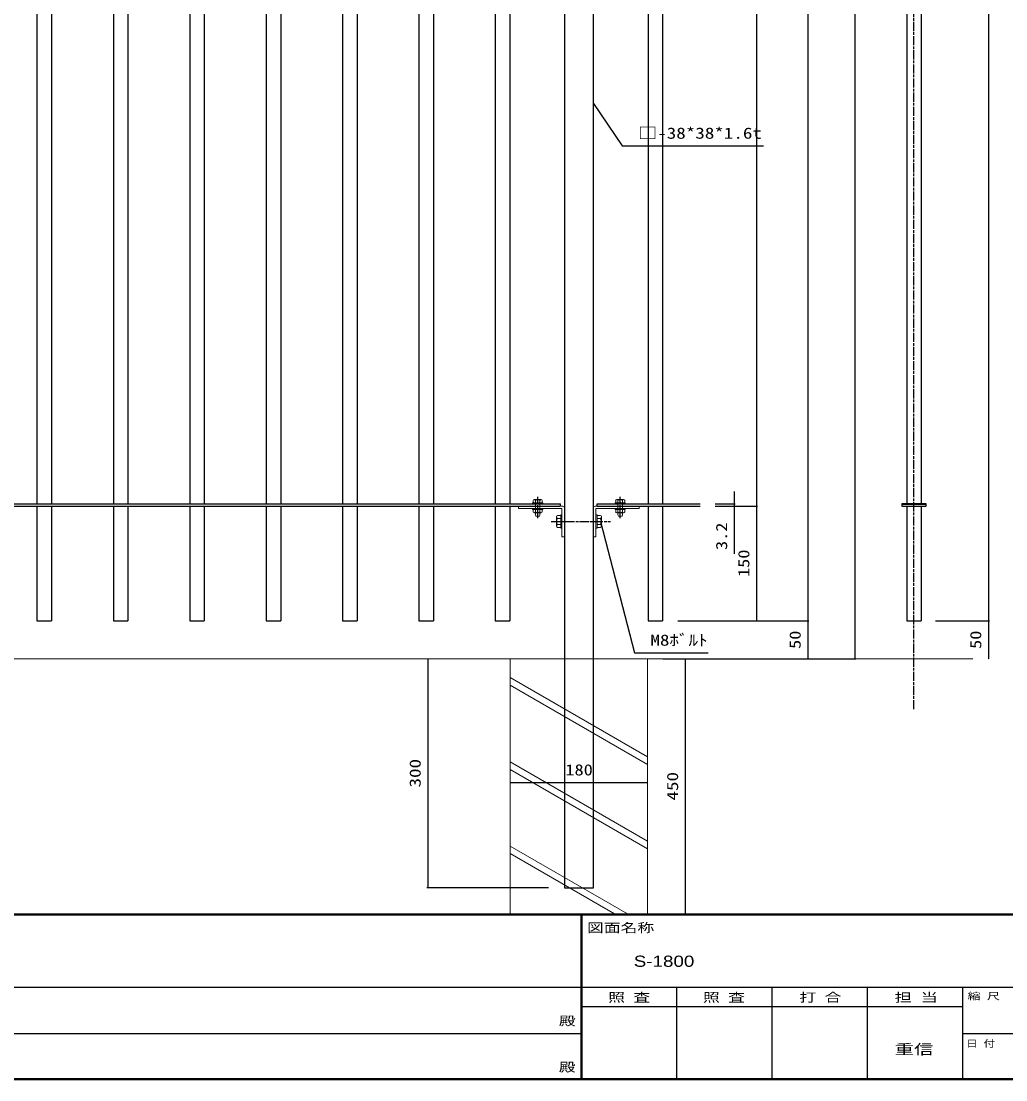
# Model space of a CAD drawing. Units: millimetres, scale not verified. Extents: x -210 to 199, y -148 to 136.
# Drawn here: x -1.1 to 127.8, y -148.2 to -9.6 of the extents above; entities that cross this region are included whole.
import ezdxf
from ezdxf.enums import TextEntityAlignment as Align

# ---------------------------------------------------------------- set-up
doc = ezdxf.new("R2010")
doc.units = ezdxf.units.MM
doc.linetypes.add('CHAIN', pattern=[18.5, 12, -1.5, 3.5, -1.5])
doc.linetypes.add('DASHED_SPACED', pattern=[12, 6, -6])
for name, color, linetype, lineweight in [('0-0', 6, 'Continuous', 25), ('0-1_0', 6, 'Continuous', 25), ('0-2_DIM1', 3, 'Continuous', 25), ('0-3_横桟', 2, 'Continuous', 25), ('0-4_文字', 7, 'Continuous', 25), ('0-6_ｾﾝﾀｰ', 1, 'CHAIN', 25), ('0-7_縦格子', 6, 'Continuous', 25), ('0-8_支柱', 60, 'Continuous', 25), ('0-9_THN', 4, 'Continuous', 9), ('0-A_下地', 30, 'Continuous', 9)]:
    doc.layers.add(name, color=color, linetype=linetype, lineweight=lineweight)
doc.styles.add('Arial', font='')
doc.styles.add('ＭＳ ゴシック', font='')
doc.styles.add('ＭＳ 明朝', font='')
doc.styles.get('Arial').set_extended_font_data('Arial')
doc.styles.get('ＭＳ ゴシック').set_extended_font_data('MS Gothic')
doc.styles.get('ＭＳ 明朝').set_extended_font_data('MS Mincho')

# ---------------------------------------------------------------- blocks, each defined once
blk = doc.blocks.new('filled_dot')
at = {"color": 0, "linetype": 'Continuous', "lineweight": -2, "const_width": 1.25}
blk.add_lwpolyline([(-0.625, 0, 1), (0.625, 0, 1)], format="xyb", close=True, dxfattribs=at)
blk = doc.blocks.new('filled_arrow')
at = {"color": 0, "linetype": 'Continuous', "lineweight": -2}
blk.add_solid([(7.5, 1.25), (0, 0), (7.5, -1.25)], dxfattribs=at)
blk = doc.blocks.new('DIMENSION_008_')
at = {"layer": '0-4_文字'}
blk.add_lwpolyline([(39389.44, -64890.8), (39426.94, -64946.47), (39442.94, -64946.47), (39612, -64946.47)], dxfattribs=at)
at = {"layer": '0-4_文字', "xscale": 0.213, "yscale": 0.213, "rotation": 124}
blk.add_blockref('filled_arrow', (39389.44, -64890.8), dxfattribs=at)
at = {"layer": '0-4_文字', "style": 'ＭＳ ゴシック', "width": 1.25}
blk.add_text('□-38*38*1.6t', height=14.66, dxfattribs=at).set_placement((39447.94, -64941.47), align=Align.BOTTOM_LEFT)
blk = doc.blocks.new('DIMENSION_014_')
at = {"layer": '0-4_文字'}
blk.add_lwpolyline([(39398.82, -65438.24), (39443.07, -65610.41), (39459.07, -65610.41), (39539.5, -65610.41)], dxfattribs=at)
at = {"layer": '0-4_文字', "xscale": 0.213, "yscale": 0.213, "rotation": 104.4}
blk.add_blockref('filled_arrow', (39398.82, -65438.24), dxfattribs=at)
at = {"layer": '0-4_文字', "style": 'ＭＳ ゴシック', "width": 1.25}
blk.add_text('M8ﾎﾞﾙﾄ', height=14.66, dxfattribs=at).set_placement((39464.07, -65605.41), align=Align.BOTTOM_LEFT)
blk = doc.blocks.new('A$C54DE35E0')
at = {"layer": '0-1_0'}
for p, q in [((0, -368.5), (556.725, -368.5)), ((0.2, -368.7), (556.525, -368.7)), ((386.873, -368.5), (386.873, -399)), ((387.073, -368.5), (387.073, -399)), ((236.106, -382), (541.973, -382)), ((404.473, -382), (404.473, -399)), ((421.973, -382), (421.973, -399)), ((439.473, -382), (439.473, -399)), ((456.973, -382), (456.973, -399)), ((386.973, -385.5), (456.973, -385.5)), ((236.106, -390.5), (386.973, -390.5)), ((456.973, -390.5), (556.725, -390.5)), ((556.525, -398.8), (0.2, -398.8))]:
    blk.add_line(p, q, dxfattribs=at)
blk.add_lwpolyline([(556.725, -399), (0, -399), (0, 0)], dxfattribs=at)
at = {"layer": '0-1_0', "style": 'ＭＳ 明朝'}
for s, height, width, p in [('図面名称', 1.613, 1.4, (388.026, -372.372)), ('照 査', 1.613, 1.4, (391.914, -385.156)), ('照 査', 1.613, 1.4, (409.32, -385.156)), ('打 合', 1.613, 1.4, (427.028, -385.156)), ('担 当', 1.613, 1.45, (444.499, -385.156)), ('縮 尺', 1.246, 1.4, (457.906, -384.629)), ('殿', 1.613, 1.4, (382.847, -389.481)), ('日 付', 1.246, 1.25, (457.647, -393.326)), ('殿', 1.613, 1.4, (382.847, -397.981))]:
    blk.add_text(s, height=height, dxfattribs=dict(at, width=width)).set_placement(p, align=Align.BOTTOM_LEFT)
blk = doc.blocks.new('Viewport_NO.1')
at = {"layer": '0-2_DIM1'}
for p, q in [((39670.16, -63818.24), (39670.16, -65568.24)), ((39731.62, -63818.24), (39731.62, -65618.24)), ((39906.65, -63818.24), (39906.65, -65568.24)), ((39602.97, -64018.24), (39602.97, -65418.24)), ((39573.9, -65399.04), (39573.9, -65480.68)), ((39548.99, -65415.04), (39575.15, -65415.04)), ((39548.99, -65418.24), (39604.22, -65418.24)), ((39548.99, -65418.24), (39604.22, -65418.24)), ((39548.99, -65418.24), (39575.15, -65418.24)), ((39602.97, -65418.24), (39602.97, -65568.24)), ((39499.99, -65568.24), (39604.22, -65568.24)), ((39499.99, -65568.24), (39671.41, -65568.24)), ((39499.99, -65568.24), (39671.41, -65568.24)), ((39670.16, -65568.24), (39670.16, -65618.24)), ((39837.09, -65568.24), (39907.9, -65568.24)), ((39837.29, -65568.24), (39907.9, -65568.24)), ((39906.65, -65568.24), (39906.65, -65618.24)), ((39172.67, -65618.24), (39172.67, -65918.24)), ((39480.44, -65618.24), (39510.96, -65618.24)), ((39499.99, -65618.24), (39732.87, -65618.24)), ((39509.71, -65618.24), (39509.71, -65952.07)), ((39280.44, -65780.29), (39460.44, -65780.29)), ((39330.44, -65918.24), (39171.42, -65918.24))]:
    blk.add_line(p, q, dxfattribs=at)
at = {"layer": '0-3_横桟'}
for p, q in [((37394.44, -65415.04), (39346.44, -65415.04)), ((37395.44, -65418.24), (39345.44, -65418.24)), ((39346.44, -65418.24), (39346.44, -65415.04)), ((39394.44, -65418.24), (39394.44, -65415.04)), ((39394.44, -65415.04), (39528.99, -65415.04)), ((39394.44, -65418.24), (39528.99, -65418.24)), ((39793.14, -65415.04), (39793.14, -65418.24)), ((39825.14, -65415.04), (39793.14, -65415.04)), ((39825.14, -65416.04), (39793.14, -65416.04)), ((39793.14, -65418.24), (39825.14, -65418.24)), ((39825.14, -65418.24), (39825.14, -65415.04)), ((39825.14, -65418.24), (39825.14, -65416.04))]:
    blk.add_line(p, q, dxfattribs=at)
blk.add_lwpolyline([(39793.14, -65416.04), (39793.14, -65418.24), (39825.14, -65418.24)], dxfattribs=at)
at = {"layer": '0-6_ｾﾝﾀｰ'}
for p, q in [((39809.14, -65684.15), (39809.14, -63797.61)), ((39316.44, -65433.99), (39316.44, -65406.18)), ((39424.44, -65433.99), (39424.44, -65406.18)), ((39424.44, -65433.99), (39424.44, -65406.18)), ((39334.29, -65438.24), (39411.59, -65438.24))]:
    blk.add_line(p, q, dxfattribs=at)
at = {"layer": '0-7_縦格子'}
for p, q in [((38660.89, -64021.44), (38660.89, -65415.04)), ((38679.99, -64021.44), (38679.99, -65415.04)), ((38760.89, -64021.44), (38760.89, -65415.04)), ((38779.99, -64021.44), (38779.99, -65415.04)), ((38860.89, -64021.44), (38860.89, -65415.04)), ((38879.99, -64021.44), (38879.99, -65415.04)), ((38960.89, -64021.44), (38960.89, -65415.04)), ((38979.99, -64021.44), (38979.99, -65415.04)), ((39060.89, -64021.44), (39060.89, -65415.04)), ((39079.99, -64021.44), (39079.99, -65415.04)), ((39160.89, -64021.44), (39160.89, -65415.04)), ((39179.99, -64021.44), (39179.99, -65415.04)), ((39260.89, -64021.44), (39260.89, -65415.04)), ((39279.99, -64021.44), (39279.99, -65415.04)), ((39460.89, -64021.44), (39460.89, -65415.04)), ((39479.99, -64021.44), (39479.99, -65415.04)), ((39799.59, -64021.44), (39799.59, -65415.04)), ((39818.69, -64021.44), (39818.69, -65415.04)), ((38660.89, -65418.24), (38660.89, -65568.24)), ((38679.99, -65418.24), (38679.99, -65568.24)), ((38760.89, -65418.24), (38760.89, -65568.24)), ((38779.99, -65418.24), (38779.99, -65568.24)), ((38860.89, -65418.24), (38860.89, -65568.24)), ((38879.99, -65418.24), (38879.99, -65568.24)), ((38960.89, -65418.24), (38960.89, -65568.24)), ((38979.99, -65418.24), (38979.99, -65568.24)), ((39060.89, -65418.24), (39060.89, -65568.24)), ((39079.99, -65418.24), (39079.99, -65568.24)), ((39160.89, -65418.24), (39160.89, -65568.24)), ((39179.99, -65418.24), (39179.99, -65568.24)), ((39260.89, -65418.24), (39260.89, -65568.24)), ((39279.99, -65418.24), (39279.99, -65568.24)), ((39479.99, -65418.24), (39479.99, -65568.24)), ((39818.69, -65418.24), (39818.69, -65568.24)), ((38660.89, -65568.24), (38679.99, -65568.24)), ((38760.89, -65568.24), (38779.99, -65568.24)), ((38860.89, -65568.24), (38879.99, -65568.24)), ((38960.89, -65568.24), (38979.99, -65568.24)), ((39060.89, -65568.24), (39079.99, -65568.24)), ((39160.89, -65568.24), (39179.99, -65568.24)), ((39260.89, -65568.24), (39279.99, -65568.24))]:
    blk.add_line(p, q, dxfattribs=at)
for points in [[(39460.89, -65418.24), (39460.89, -65568.24), (39479.99, -65568.24)], [(39799.59, -65418.24), (39799.59, -65568.24), (39818.69, -65568.24)]]:
    blk.add_lwpolyline(points, dxfattribs=at)
at = {"layer": '0-8_支柱'}
blk.add_lwpolyline([(39351.44, -65918.24), (39389.44, -65918.24), (39389.44, -63808.24), (39351.44, -63808.24)], close=True, dxfattribs=at)
at = {"layer": '0-9_THN'}
for p, q in [((37149.55, -65618.24), (39280.44, -65618.24)), ((39280.44, -65952.07), (39280.44, -65618.24)), ((39280.44, -65618.24), (39460.44, -65618.24)), ((39460.44, -65746.64), (39280.44, -65642.72)), ((39460.44, -65756.64), (39280.44, -65652.72)), ((39460.44, -65856.94), (39280.44, -65753.02)), ((39460.44, -65866.94), (39280.44, -65763.02)), ((39434.16, -65952.07), (39280.44, -65863.32)), ((39416.84, -65952.07), (39280.44, -65873.32))]:
    blk.add_line(p, q, dxfattribs=at)
blk.add_lwpolyline([(39460.44, -65952.07), (39460.44, -65618.24), (39886.21, -65618.24)], dxfattribs=at)
at = {"layer": '0-A_下地'}
for p, q in [((39320.86, -65409.65), (39312.02, -65409.65)), ((39420.02, -65409.65), (39428.86, -65409.65)), ((39291.44, -65418.24), (39349.24, -65418.24)), ((39291.44, -65421.44), (39291.44, -65418.24)), ((39291.44, -65421.44), (39348.24, -65421.44)), ((39323.04, -65413.84), (39309.84, -65413.84)), ((39309.84, -65422.64), (39309.84, -65421.44)), ((39323.04, -65421.44), (39309.84, -65421.44)), ((39323.04, -65422.64), (39309.84, -65422.64)), ((39310.55, -65413.84), (39310.55, -65410.73)), ((39322.34, -65413.84), (39310.55, -65413.84)), ((39310.55, -65422.64), (39310.55, -65425.75)), ((39311.07, -65422.64), (39321.82, -65422.64)), ((39313.5, -65413.84), (39313.5, -65410.73)), ((39313.5, -65422.64), (39313.5, -65425.75)), ((39319.39, -65413.84), (39319.39, -65410.73)), ((39319.39, -65422.64), (39319.39, -65425.75)), ((39322.34, -65413.84), (39322.34, -65410.73)), ((39322.34, -65422.64), (39322.34, -65425.75)), ((39323.04, -65422.64), (39323.04, -65421.44)), ((39348.24, -65421.44), (39348.24, -65458.24)), ((39351.44, -65420.44), (39351.44, -65458.24)), ((39389.44, -65420.44), (39389.44, -65458.24)), ((39449.44, -65418.24), (39391.64, -65418.24)), ((39417.84, -65413.84), (39431.04, -65413.84)), ((39417.84, -65421.44), (39431.04, -65421.44)), ((39417.84, -65422.64), (39417.84, -65421.44)), ((39417.84, -65422.64), (39431.04, -65422.64)), ((39418.55, -65413.84), (39418.55, -65410.73)), ((39418.55, -65413.84), (39430.34, -65413.84)), ((39418.55, -65422.64), (39418.55, -65425.75)), ((39429.82, -65422.64), (39419.07, -65422.64)), ((39421.5, -65413.84), (39421.5, -65410.73)), ((39421.5, -65422.64), (39421.5, -65425.75)), ((39427.39, -65413.84), (39427.39, -65410.73)), ((39427.39, -65422.64), (39427.39, -65425.75)), ((39430.34, -65413.84), (39430.34, -65410.73)), ((39430.34, -65422.64), (39430.34, -65425.75)), ((39431.04, -65422.64), (39431.04, -65421.44)), ((39449.44, -65421.44), (39449.44, -65418.24)), ((39320.86, -65426.82), (39312.02, -65426.82)), ((39313.44, -65426.82), (39313.44, -65429.74)), ((39313.44, -65429.74), (39314.04, -65431.24)), ((39319.44, -65426.82), (39319.44, -65429.74)), ((39341.06, -65432.34), (39341.06, -65444.13)), ((39346.64, -65430.38), (39342.49, -65430.38)), ((39346.64, -65434.31), (39342.49, -65434.31)), ((39346.64, -65429.44), (39346.64, -65447.04)), ((39346.64, -65429.44), (39346.64, -65447.04)), ((39348.24, -65429.44), (39346.64, -65429.44)), ((39346.64, -65430.38), (39346.64, -65446.1)), ((39348.24, -65429.44), (39348.24, -65447.04)), ((39394.24, -65429.44), (39394.24, -65447.04)), ((39394.24, -65430.38), (39398.39, -65430.38)), ((39394.24, -65430.38), (39394.24, -65446.1)), ((39394.24, -65434.31), (39398.39, -65434.31)), ((39399.82, -65432.34), (39399.82, -65444.13)), ((39420.02, -65426.82), (39428.86, -65426.82)), ((39421.44, -65426.82), (39421.44, -65429.74)), ((39421.44, -65429.74), (39422.04, -65431.24)), ((39422.04, -65431.24), (39426.84, -65431.24)), ((39346.64, -65442.16), (39342.49, -65442.16)), ((39346.64, -65446.1), (39342.49, -65446.1)), ((39348.24, -65447.04), (39346.64, -65447.04)), ((39394.24, -65442.16), (39398.39, -65442.16)), ((39394.24, -65446.1), (39398.39, -65446.1)), ((39351.44, -65458.24), (39348.24, -65458.24)), ((39389.44, -65458.24), (39392.64, -65458.24))]:
    blk.add_line(p, q, dxfattribs=at)
at = {"layer": '0-A_下地', "linetype": 'DASHED_SPACED'}
for p, q in [((39313.44, -65421.44), (39313.44, -65413.84)), ((39319.44, -65421.44), (39319.44, -65413.84)), ((39421.44, -65421.44), (39421.44, -65413.84)), ((39427.44, -65421.44), (39427.44, -65413.84))]:
    blk.add_line(p, q, dxfattribs=at)
at = {"layer": '0-A_下地'}
for points in [[(39323.04, -65415.04), (39309.84, -65415.04), (39309.84, -65413.84)], [(39323.04, -65415.04), (39323.04, -65413.84), (39309.84, -65413.84)], [(39449.44, -65421.44), (39392.64, -65421.44), (39392.64, -65458.24)], [(39417.84, -65415.04), (39431.04, -65415.04), (39431.04, -65413.84)], [(39417.84, -65415.04), (39417.84, -65413.84), (39431.04, -65413.84)], [(39319.44, -65429.74), (39318.84, -65431.24), (39314.04, -65431.24)], [(39392.64, -65429.44), (39392.64, -65447.04), (39394.24, -65447.04)], [(39392.64, -65429.44), (39394.24, -65429.44), (39394.24, -65447.04)], [(39427.44, -65426.82), (39427.44, -65429.74), (39426.84, -65431.24)]]:
    blk.add_lwpolyline(points, dxfattribs=at)
for centre, radius, start, end in [((39312.02, -65411.2), 1.55, 17.74657, 162.25343), ((39316.44, -65414.22), 4.57, 49.83207, 130.16793), ((39320.86, -65411.2), 1.55, 17.74657, 162.25343), ((39420.02, -65411.2), 1.55, 17.74657, 162.25343), ((39424.44, -65414.22), 4.57, 49.83207, 130.16793), ((39428.86, -65411.2), 1.55, 17.74657, 162.25343), ((39349.24, -65420.44), 2.2, 0, 90), ((39391.64, -65420.44), 2.2, 90, 180), ((39312.02, -65425.28), 1.55, 197.74657, 342.25343), ((39316.44, -65422.26), 4.57, 229.83207, 310.16793), ((39320.86, -65425.28), 1.55, 197.74657, 342.25343), ((39343.12, -65432.34), 2.06, 107.74657, 252.25343), ((39347.15, -65438.24), 6.09, 139.83207, 220.16793), ((39397.76, -65432.34), 2.06, 287.74657, 72.25343), ((39393.74, -65438.24), 6.09, 319.83207, 40.16793), ((39420.02, -65425.28), 1.55, 197.74657, 342.25343), ((39424.44, -65422.26), 4.57, 229.83207, 310.16793), ((39428.86, -65425.28), 1.55, 197.74657, 342.25343), ((39343.12, -65444.13), 2.06, 107.74657, 252.25343), ((39397.76, -65444.13), 2.06, 287.74657, 72.25343)]:
    blk.add_arc(centre, radius, start, end, dxfattribs=at)
at = {"layer": '0-0', "xscale": 7.129295, "yscale": 7.129295}
blk.add_blockref('A$C54DE35E0', (36614.73, -63324.92), dxfattribs=at)
at = {"layer": '0-2_DIM1'}
for name, p, xscale, yscale, rotation in [('filled_dot', (39573.9, -65415.04), 0.32, 0.32, 270), ('filled_dot', (39573.9, -65418.24), 0.32, 0.32, 90), ('filled_dot', (39602.97, -65418.24), 0.32, 0.32, 270), ('filled_dot', (39602.97, -65418.24), 0.32, 0.32, 90), ('filled_dot', (39602.97, -65568.24), 0.32, 0.32, 270), ('filled_dot', (39670.16, -65568.24), 0.32, 0.32, 90), ('filled_dot', (39670.16, -65568.24), 0.32, 0.32, 270), ('filled_dot', (39906.65, -65568.24), 0.32, 0.32, 270), ('filled_dot', (39906.65, -65568.24), 0.32, 0.32, 90), ('filled_dot', (39172.67, -65618.24), 0.32, 0.32, 90), ('filled_dot', (39509.71, -65618.24), 0.32, 0.32, 90), ('filled_dot', (39670.16, -65618.24), 0.32, 0.32, 270), ('filled_dot', (39731.62, -65618.24), 0.32, 0.32, 270), ('filled_dot', (39906.65, -65618.24), 0.32, 0.32, 270), ('filled_dot', (39280.44, -65780.29), 0.32, 0.32, 180), ('filled_dot', (39172.67, -65918.24), 0.32, 0.32, 270), ('filled_arrow', (39509.71, -65952.07), 0.107, 0.107, 270)]:
    blk.add_blockref(name, p, dxfattribs=dict(at, xscale=xscale, yscale=yscale, rotation=rotation))
at = {"layer": '0-2_DIM1', "xscale": 0.32, "yscale": 0.32}
blk.add_blockref('filled_dot', (39460.44, -65780.29), dxfattribs=at)
at = {"layer": '0-4_文字'}
for name in ['DIMENSION_008_', 'DIMENSION_014_']:
    blk.add_blockref(name, (0, 0), dxfattribs=at)
at = {"layer": '0-1_0', "color": 7}
for s, height, style, width, p in [('S-1800', 14.66, 'Arial', 1.2, (39442.28, -66025.93)), ('重信', 13.33, 'ＭＳ 明朝', 1.4, (39783.69, -66140.2))]:
    blk.add_text(s, height=height, dxfattribs=dict(at, style=style, width=width)).set_placement(p, align=Align.BOTTOM_LEFT)
at = {"layer": '0-2_DIM1', "style": 'ＭＳ ゴシック'}
for s, width, p in [('3.2', 1.2, (39568.9, -65475.68)), ('150', 1.2, (39597.97, -65510.95)), ('50', 1.2, (39665.16, -65605.17)), ('50', 1.2, (39901.65, -65605.17)), ('300', 1.25, (39167.67, -65786.66)), ('450', 1.25, (39504.71, -65803.73))]:
    blk.add_text(s, height=14.66, rotation=90, dxfattribs=dict(at, width=width)).set_placement(p, align=Align.BOTTOM_LEFT)
at = {"layer": '0-2_DIM1', "style": 'ＭＳ ゴシック', "width": 1.2}
blk.add_text('180', height=14.66, dxfattribs=at).set_placement((39352.73, -65775.29), align=Align.BOTTOM_LEFT)

msp = doc.modelspace()

# ---------------------------------------------------------------- block references
at = {"layer": '0-0', "xscale": 0.1, "yscale": 0.1}
msp.add_blockref('Viewport_NO.1', (-3865.14, 6468.749), dxfattribs=at)

doc.saveas('drawing.dxf')
